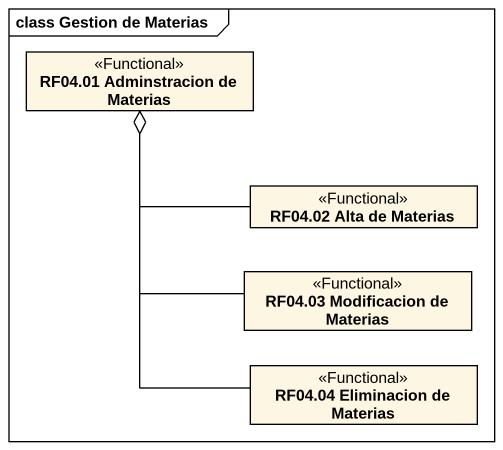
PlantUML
@startuml
mainframe class Gestion de Materias
hide circle
hide empty members
class "RF04.01 Adminstracion de Materias" as RF04_01_Adminstracion_de <<Functional>>
class "RF04.02 Alta de Materias" as RF04_02_Alta_de_Materias <<Functional>>
class "RF04.03 Modificacion de Materias" as RF04_03_Modificacion_de <<Functional>>
class "RF04.04 Eliminacion de Materias" as RF04_04_Eliminacion_de <<Functional>>
RF04_02_Alta_de_Materias -left-o RF04_01_Adminstracion_de
RF04_03_Modificacion_de -up-o RF04_01_Adminstracion_de
RF04_04_Eliminacion_de -up-o RF04_01_Adminstracion_de
@enduml
